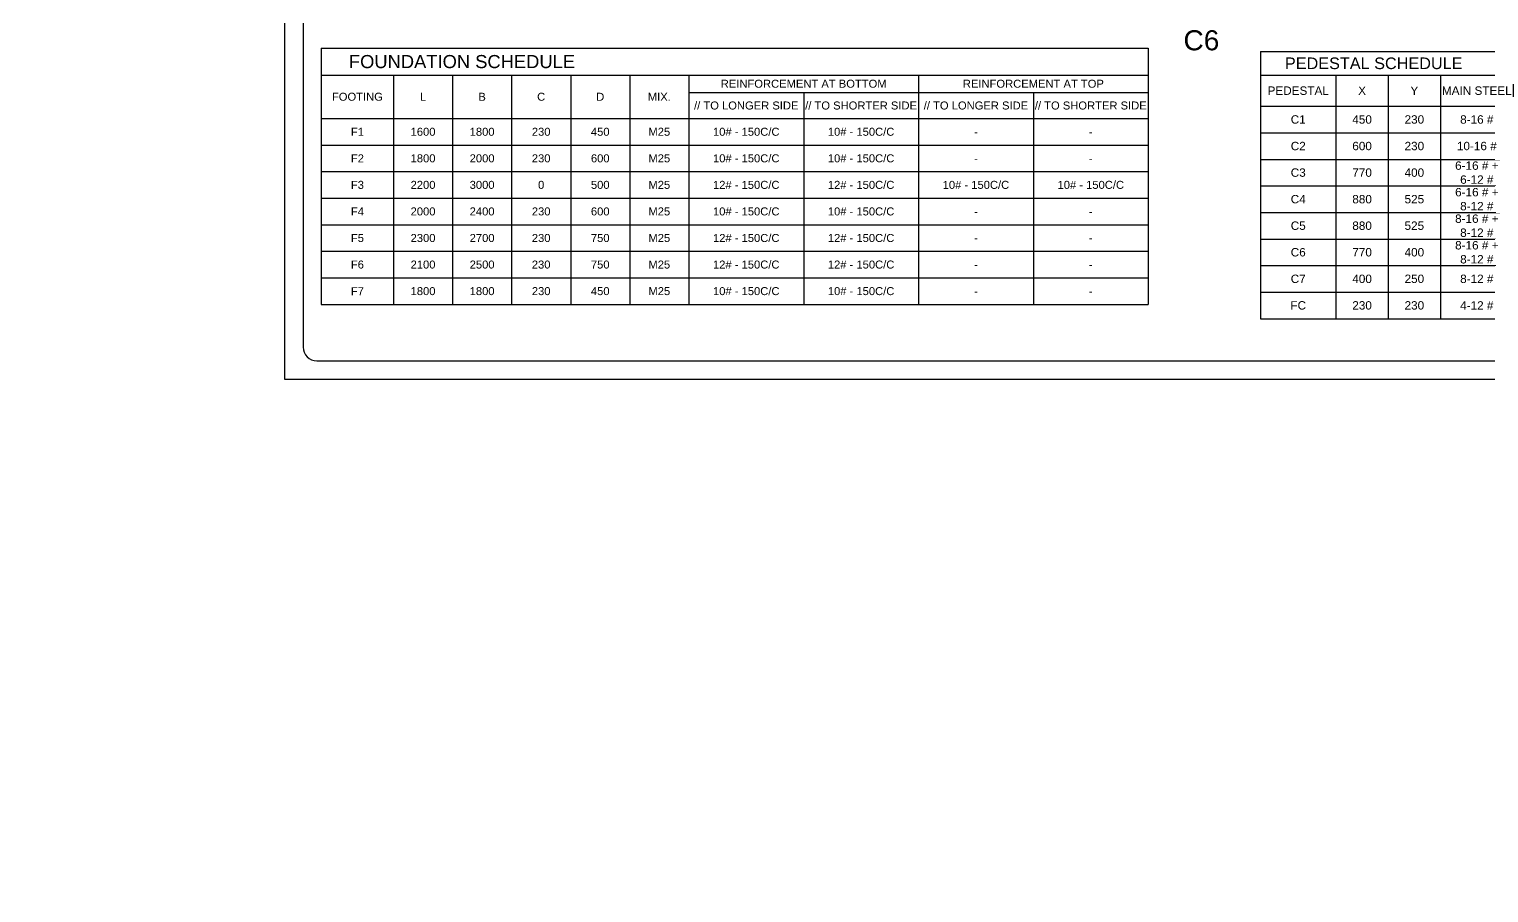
# Model space of a CAD drawing. Header units: inches. Extents: x -605 to 2991212, y -2872845 to 0.
# Drawn here: x 2371527 to 2415120, y -2170767 to -2144953 of the extents above; entities that cross this region are included whole.
import ezdxf
from ezdxf import colors
from ezdxf.entities.mleader import LeaderData, LeaderLine
from ezdxf.math import Vec2, Vec3

# ---------------------------------------------------------------- set-up
doc = ezdxf.new("R2010")
doc.units = ezdxf.units.IN
doc.header["$LTSCALE"] = 600
doc.header["$MEASUREMENT"] = 0
doc.layers.add('rRCC 2', color=40, linetype='Continuous', lineweight=15)
doc.layers.add('rSHEET', color=2, linetype='Continuous', lineweight=30)
doc.layers.add('see level', color=2, linetype='Continuous')
doc.styles.get("Standard").update_dxf_attribs({"font": 'arial.ttf'})
doc.styles.add('TEXT3', font='geniso.shx')

# ---------------------------------------------------------------- blocks, each defined once
blk = doc.blocks.new('*T505')
at = {"layer": 'see level', "color": 0, "linetype": 'ByBlock', "lineweight": -2, "transparency": 16777216}
for p, q in [((0, 0), (24696, 0)), ((0, 0), (0, -7656)), ((24696, 0), (24696, -7656)), ((0, -798), (24696, -798)), ((2156, -798), (2156, -7656)), ((3920, -798), (3920, -7656)), ((5684, -798), (5684, -7656)), ((7448, -798), (7448, -7656)), ((9212, -798), (9212, -7656)), ((10976, -798), (10976, -7656)), ((17836, -798), (17836, -7656)), ((10976, -1323), (24696, -1323)), ((14406, -1323), (14406, -7656)), ((21266, -1323), (21266, -7656)), ((0, -2099), (24696, -2099)), ((0, -2893), (24696, -2893)), ((0, -3686), (24696, -3686)), ((0, -4480), (24696, -4480)), ((0, -5274), (24696, -5274)), ((0, -6068), (24696, -6068)), ((0, -6862), (24696, -6862)), ((0, -7656), (24696, -7656))]:
    blk.add_line(p, q, dxfattribs=at)
at = {"layer": 'see level', "color": 0, "linetype": 'ByBlock', "transparency": 16777216}
for s, insert, char_height, width, attachment_point in [('     FOUNDATION SCHEDULE', (63, -399), 392.01, 24569.99, 4), ('REINFORCEMENT AT BOTTOM ', (14406, -1060), 239.08, 6733.73, 5), ('REINFORCEMENT AT TOP ', (21266, -1060), 239.08, 6733.73, 5), ('FOOTING', (1078, -1449), 239.1, 2029.66, 5), ('L', (3038, -1449), 239, 1637.66, 5), ('B', (4802, -1449), 239, 1637.66, 5), ('C', (6566, -1449), 239, 1637.66, 5), ('D', (8330, -1449), 239, 1637.66, 5), ('MIX.', (10094, -1449), 239.1, 1637.66, 5), ('// TO LONGER SIDE', (12691, -1711), 239.08, 3303.68, 5), ('// TO SHORTER SIDE', (16121, -1711), 239.08, 3303.68, 5), ('// TO LONGER SIDE', (19551, -1711), 239.08, 3303.68, 5), ('// TO SHORTER SIDE', (22981, -1711), 239.08, 3303.68, 5), ('F1', (1078, -2496), 239.1, 2029.66, 5), ('1600', (3038, -2496), 239.1, 1637.66, 5), ('1800', (4802, -2496), 239.1, 1637.66, 5), ('230', (6566, -2496), 239.1, 1637.66, 5), ('450', (8330, -2496), 239.1, 1637.66, 5), ('M25', (10094, -2496), 239.1, 1637.66, 5), ('10# - 150C/C', (12691, -2496), 239.08, 3303.68, 5), ('10# - 150C/C', (16121, -2496), 239.08, 3303.68, 5), ('-', (19551, -2496), 239, 3303.68, 5), ('-', (22981, -2496), 239, 3303.68, 5), ('F2', (1078, -3290), 239.1, 2029.66, 5), ('1800', (3038, -3290), 239.1, 1637.66, 5), ('2000', (4802, -3290), 239.1, 1637.66, 5), ('230', (6566, -3290), 239.1, 1637.66, 5), ('600', (8330, -3290), 239.1, 1637.66, 5), ('M25', (10094, -3290), 239.1, 1637.66, 5), ('10# - 150C/C', (12691, -3290), 239.08, 3303.68, 5), ('10# - 150C/C', (16121, -3290), 239.08, 3303.68, 5), ('-', (19551, -3290), 239, 3303.68, 5), ('-', (22981, -3290), 239, 3303.68, 5), ('F3', (1078, -4083), 239.1, 2029.66, 5), ('2200', (3038, -4083), 239.1, 1637.66, 5), ('3000', (4802, -4083), 239.1, 1637.66, 5), ('0', (6566, -4083), 239, 1637.66, 5), ('500', (8330, -4083), 239.1, 1637.66, 5), ('M25', (10094, -4083), 239.1, 1637.66, 5), ('12# - 150C/C', (12691, -4083), 239.08, 3303.68, 5), ('12# - 150C/C', (16121, -4083), 239.08, 3303.68, 5), ('10# - 150C/C', (19551, -4083), 239.08, 3303.68, 5), ('10# - 150C/C', (22981, -4083), 239.08, 3303.68, 5), ('F4', (1078, -4877), 239.1, 2029.66, 5), ('2000', (3038, -4877), 239.1, 1637.66, 5), ('2400', (4802, -4877), 239.1, 1637.66, 5), ('230', (6566, -4877), 239.1, 1637.66, 5), ('600', (8330, -4877), 239.1, 1637.66, 5), ('M25', (10094, -4877), 239.1, 1637.66, 5), ('10# - 150C/C', (12691, -4877), 239.08, 3303.68, 5), ('10# - 150C/C', (16121, -4877), 239.08, 3303.68, 5), ('-', (19551, -4877), 239, 3303.68, 5), ('-', (22981, -4877), 239, 3303.68, 5), ('F5', (1078, -5671), 239.1, 2029.66, 5), ('2300', (3038, -5671), 239.1, 1637.66, 5), ('2700', (4802, -5671), 239.1, 1637.66, 5), ('230', (6566, -5671), 239.1, 1637.66, 5), ('750', (8330, -5671), 239.1, 1637.66, 5), ('M25', (10094, -5671), 239.1, 1637.66, 5), ('12# - 150C/C', (12691, -5671), 239.08, 3303.68, 5), ('12# - 150C/C', (16121, -5671), 239.08, 3303.68, 5), ('-', (19551, -5671), 239, 3303.68, 5), ('-', (22981, -5671), 239, 3303.68, 5), ('F6', (1078, -6465), 239.1, 2029.66, 5), ('2100', (3038, -6465), 239.1, 1637.66, 5), ('2500', (4802, -6465), 239.1, 1637.66, 5), ('230', (6566, -6465), 239.1, 1637.66, 5), ('750', (8330, -6465), 239.1, 1637.66, 5), ('M25', (10094, -6465), 239.1, 1637.66, 5), ('12# - 150C/C', (12691, -6465), 239.08, 3303.68, 5), ('12# - 150C/C', (16121, -6465), 239.08, 3303.68, 5), ('-', (19551, -6465), 239, 3303.68, 5), ('-', (22981, -6465), 239, 3303.68, 5), ('F7', (1078, -7259), 239.1, 2029.66, 5), ('1800', (3038, -7259), 239.1, 1637.66, 5), ('1800', (4802, -7259), 239.1, 1637.66, 5), ('230', (6566, -7259), 239.1, 1637.66, 5), ('450', (8330, -7259), 239.1, 1637.66, 5), ('M25', (10094, -7259), 239.1, 1637.66, 5), ('10# - 150C/C', (12691, -7259), 239.08, 3303.68, 5), ('10# - 150C/C', (16121, -7259), 239.08, 3303.68, 5), ('-', (19551, -7259), 239, 3303.68, 5), ('-', (22981, -7259), 239, 3303.68, 5)]:
    blk.add_mtext(s, dxfattribs=dict(at, insert=insert, char_height=char_height, width=width, attachment_point=attachment_point))
blk = doc.blocks.new('*T506')
at = {"layer": 'see level', "color": 0, "linetype": 'ByBlock', "lineweight": -2, "transparency": 16777216}
for p, q in [((0, 0), (10579, 0)), ((0, 0), (0, -7985)), ((10579, 0), (10579, -7985)), ((0, -706), (10579, -706)), ((2254, -706), (2254, -7985)), ((3815, -706), (3815, -7985)), ((5376, -706), (5376, -7985)), ((7544, -706), (7544, -7985)), ((0, -1634), (10579, -1634)), ((0, -2428), (10579, -2428)), ((0, -3222), (10579, -3222)), ((0, -4016), (10579, -4016)), ((0, -4809), (10579, -4809)), ((0, -5603), (10579, -5603)), ((0, -6397), (10579, -6397)), ((0, -7191), (10579, -7191)), ((0, -7985), (10579, -7985))]:
    blk.add_line(p, q, dxfattribs=at)
at = {"layer": 'see level', "color": 0, "linetype": 'ByBlock', "transparency": 16777216}
for s, insert, char_height, width, attachment_point in [('     PEDESTAL SCHEDULE', (56, -353), 346.86, 10466.75, 4), ('PEDESTAL', (1127, -1170), 250.9, 2142.16, 5), ('X', (3034, -1170), 251, 1449.05, 5), ('Y', (4595, -1170), 251, 1449.05, 5), ('MAIN STEEL', (6460, -1170), 250.9, 2056.05, 5), ('STIRRUPS', (9061, -1170), 250.9, 2923.19, 5), ('C1', (1127, -2031), 250.9, 2142.16, 5), ('450', (3034, -2031), 250.9, 1449.05, 5), ('230', (4595, -2031), 250.9, 1449.05, 5), ('8-16 #', (6460, -2031), 250.9, 2056.05, 5), ('8# - 150 C/C', (9061, -2031), 250.93, 2923.19, 5), ('C2', (1127, -2825), 250.9, 2142.16, 5), ('600', (3034, -2825), 250.9, 1449.05, 5), ('230', (4595, -2825), 250.9, 1449.05, 5), ('10-16 #', (6460, -2825), 250.9, 2056.05, 5), ('8# - 150 C/C', (9061, -2825), 250.93, 2923.19, 5), ('6-16 # + 6-12 #', (6460, -3619), 250.93, 2056.05, 5), ('8# - 150 C/C', (9061, -3619), 250.93, 2923.19, 5), ('C3', (1127, -3619), 250.9, 2142.16, 5), ('770', (3034, -3619), 250.9, 1449.05, 5), ('400', (4595, -3619), 250.9, 1449.05, 5), ('C4', (1127, -4413), 250.9, 2142.16, 5), ('880', (3034, -4413), 250.9, 1449.05, 5), ('525', (4595, -4413), 250.9, 1449.05, 5), ('6-16 # + 8-12 #', (6460, -4413), 250.93, 2056.05, 5), ('8# - 150 C/C', (9061, -4413), 250.93, 2923.19, 5), ('C5', (1127, -5206), 250.9, 2142.16, 5), ('880', (3034, -5206), 250.9, 1449.05, 5), ('525', (4595, -5206), 250.9, 1449.05, 5), ('8-16 # + 8-12 #', (6460, -5206), 250.93, 2056.05, 5), ('8# - 150 C/C', (9061, -5206), 250.93, 2923.19, 5), ('8-16 # + 8-12 #', (6460, -6000), 250.93, 2056.05, 5), ('C6', (1127, -6000), 250.9, 2142.16, 5), ('770', (3034, -6000), 250.9, 1449.05, 5), ('400', (4595, -6000), 250.9, 1449.05, 5), ('8# - 150 C/C', (9061, -6000), 250.93, 2923.19, 5), ('C7', (1127, -6794), 250.9, 2142.16, 5), ('400', (3034, -6794), 250.9, 1449.05, 5), ('250', (4595, -6794), 250.9, 1449.05, 5), ('8-12 #', (6460, -6794), 250.9, 2056.05, 5), ('8# - 150 C/C', (9061, -6794), 250.93, 2923.19, 5), ('FC', (1127, -7588), 250.9, 2142.16, 5), ('230', (3034, -7588), 250.9, 1449.05, 5), ('230', (4595, -7588), 250.9, 1449.05, 5), ('4-12 #', (6460, -7588), 250.9, 2056.05, 5), ('8# - 150 C/C', (9061, -7588), 250.93, 2923.19, 5)]:
    blk.add_mtext(s, dxfattribs=dict(at, insert=insert, char_height=char_height, width=width, attachment_point=attachment_point))
blk = doc.blocks.new('_DotBlank')
at = {"color": 0, "linetype": 'ByBlock', "lineweight": -2}
blk.add_line((-0.5, 0), (-1, 0), dxfattribs=at)
blk.add_circle((0, 0), 0.5, dxfattribs=at)

msp = doc.modelspace()

# ---------------------------------------------------------------- linework, layer by layer
at = {"layer": 'rSHEET'}
msp.add_lwpolyline([(2379157, -2155416.2), (2437014.4, -2155416.2), (2437014.4, -2114506.9), (2379157, -2114506.9)], close=True, dxfattribs=at)
msp.add_lwpolyline([(2380121.3, -2154866.2), (2436050.1, -2154866.2, 0.4142136), (2436463.3, -2154453), (2436463.3, -2115470.2, 0.4142136), (2436050.1, -2115056.9), (2380121.3, -2115056.9, 0.4142136), (2379708, -2115470.2), (2379708, -2154453, 0.4142136)], format="xyb", close=True, dxfattribs=at)

# ---------------------------------------------------------------- block references
for name, p in [('*T505', (2380251.8, -2145524.7)), ('*T506', (2408301.7, -2145622.1))]:
    msp.add_blockref(name, p)

# ---------------------------------------------------------------- texts
at = {"layer": 'rRCC 2'}
msp.add_text('C6', height=600, dxfattribs=at).set_placement((2406001.2, -2145584.8))

# ---------------------------------------------------------------- leaders
at = {"layer": 'rRCC 2', "color": 7}
ml = msp.add_multileader_mtext('Standard', dxfattribs=at)
ml.set_content('\\A1;\\W0.85;(a)4-12# ', color=7, style='TEXT3')
ml.set_leader_properties(color=256, linetype='ByLayer', lineweight=-1)
ml.set_arrow_properties(name='DOTBLANK')
ml.build(insert=Vec2(0, 0))
ml.multileader.update_dxf_attribs({"text_top_attachment_type": 0, "text_bottom_attachment_type": 0, "dogleg_length": 7.47, "arrow_head_size": 187.5, "scale": 75})
ctx = ml.context
ctx.base_point, ctx.scale, ctx.char_height, ctx.arrow_head_size, ctx.landing_gap_size, ctx.plane_origin = Vec3(2449102.6, -2386705.8), 75, 250, 187.5, 6.75, Vec3(2444752.6, -2386753.7)
ctx.text_align_type = 2
notes = []
notes.append((ctx, [(0, (0, 0, 0), (0, 0), (1, 0), 1, [])]))
ctx.mtext.insert, ctx.mtext.alignment, ctx.mtext.flow_direction = Vec3(2450129.2, -2386574.5), 3, 5
ml = msp.add_multileader_mtext('Standard', dxfattribs=at)
ml.set_content('\\A1;\\W0.85;(a)4-12# ', color=7, style='TEXT3')
ml.set_leader_properties(color=256, linetype='ByLayer', lineweight=-1)
ml.set_arrow_properties(name='DOTBLANK')
ml.build(insert=Vec2(0, 0))
ml.multileader.update_dxf_attribs({"text_top_attachment_type": 0, "text_bottom_attachment_type": 0, "dogleg_length": 7.47, "arrow_head_size": 187.5, "scale": 75})
ctx = ml.context
ctx.base_point, ctx.scale, ctx.char_height, ctx.arrow_head_size, ctx.landing_gap_size, ctx.plane_origin = Vec3(2474235.5, -2625457.1), 75, 250, 187.5, 6.75, Vec3(2469885.5, -2625505)
ctx.text_align_type = 2
notes.append((ctx, [(0, (0, 0, 0), (0, 0), (1, 0), 1, [])]))
ctx.mtext.insert, ctx.mtext.alignment, ctx.mtext.flow_direction = Vec3(2475262.2, -2625325.8), 3, 5
for ctx, leaders in notes:
    for number, flags, end, landing, length, lines in leaders:
        leader = LeaderData()
        leader.index, (leader.has_last_leader_line, leader.has_dogleg_vector, leader.attachment_direction) = number, flags
        leader.last_leader_point, leader.dogleg_vector, leader.dogleg_length = Vec3(end), Vec3(landing), length
        for number, points, colour, breaks in lines:
            line = LeaderLine()
            line.index, line.vertices, line.color, line.breaks = number, Vec3.list(points), colors.encode_raw_color(colour), breaks
            leader.lines.append(line)
        ctx.leaders.append(leader)

doc.saveas('drawing.dxf')
